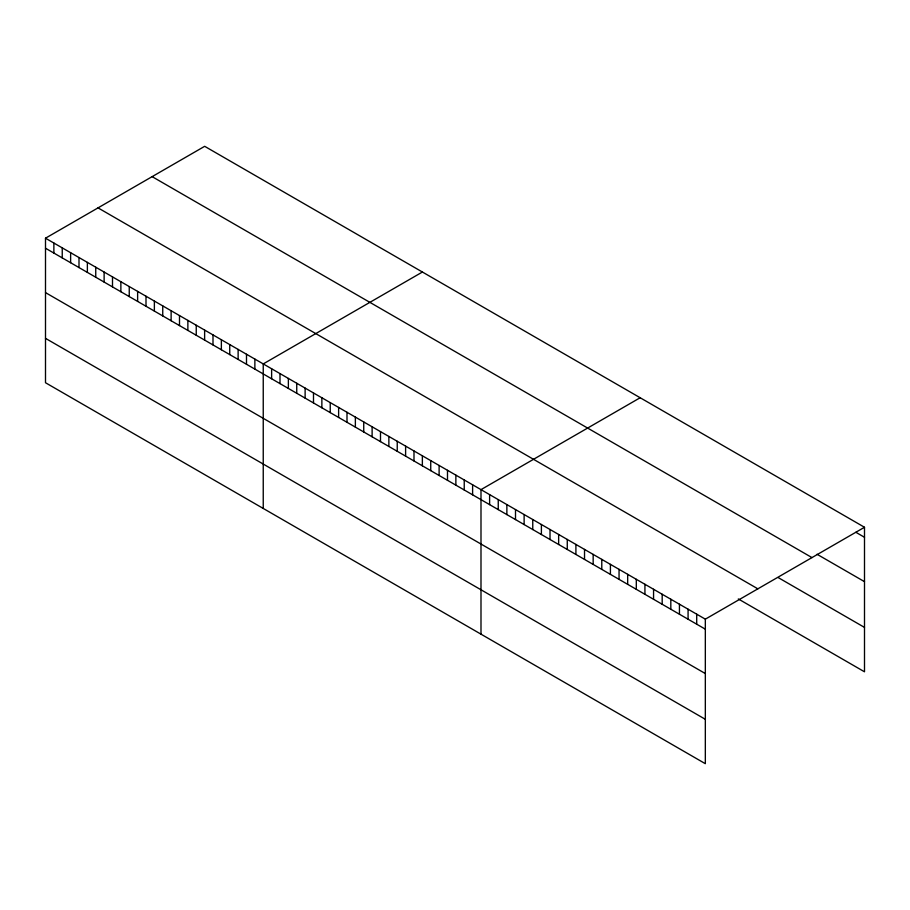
<?xml version="1.0" encoding="UTF-8"?>
<svg xmlns="http://www.w3.org/2000/svg" width="910" height="910" viewBox="0 0 910 910"><rect width="100%" height="100%" fill="white"/><g stroke="black" fill="none" stroke-linecap="round" stroke-linejoin="round"><path stroke-width="1.36" d="M45.5 238.204L705.33 619.164L705.33 763.683L45.5 382.735L45.5 238.204L204.67 146.317L864.5 527.265L864.5 671.796L738.306 598.939M422.411 272.022L263.24 363.92L263.24 508.451M640.162 397.738L480.992 489.637L480.992 634.168M705.33 619.164L864.5 527.265M855.866 532.293L864.5 537.275M817.043 554.27L864.5 581.661M152.141 176.642L811.97 557.591M778.209 577.588L864.5 627.399M98.03 207.878L757.859 588.838M45.5 248.225L705.33 629.174M45.5 292.611L705.33 673.559M45.5 338.349L705.33 719.298M696.707 614.182L696.707 624.192M688.074 609.199L688.074 619.209M679.44 604.217L679.44 614.227M670.818 599.235L670.818 609.245M662.184 594.253L662.184 604.263M653.562 589.27L653.562 599.28M644.928 584.288L644.928 594.298M636.306 579.306L636.306 589.316M627.672 574.324L627.672 584.334M619.05 569.341L619.05 579.351M610.417 564.359L610.417 574.369M601.783 559.377L601.783 569.387M593.161 554.395L593.161 564.405M584.527 549.413L584.527 559.434M575.905 544.43L575.905 554.452M567.271 539.448L567.271 549.469M558.649 534.466L558.649 544.487M550.015 529.484L550.015 539.505M541.393 524.513L541.393 534.523M532.76 519.53L532.76 529.54M524.126 514.548L524.126 524.558M515.504 509.566L515.504 519.576M506.87 504.584L506.87 514.594M498.248 499.601L498.248 509.611M489.614 494.619L489.614 504.629M472.608 484.802L472.608 494.812M464.236 479.968L464.236 489.978M455.864 475.134L455.864 485.144M447.492 470.299L447.492 480.309M439.109 465.465L439.109 475.475M430.737 460.619L430.737 470.641M422.365 455.785L422.365 465.806M413.993 450.95L413.993 460.972M405.61 446.116L405.61 456.137M397.238 441.282L397.238 451.292M388.866 436.447L388.866 446.457M380.494 431.613L380.494 441.623M372.122 426.779L372.122 436.789M363.738 421.944L363.738 431.954M355.366 417.11L355.366 427.12M346.994 412.275L346.994 422.286M338.622 407.441L338.622 417.451M330.239 402.607L330.239 412.617M321.867 397.772L321.867 407.782M313.495 392.938L313.495 402.948M305.123 388.092L305.123 398.114M296.74 383.258L296.74 393.279M288.368 378.423L288.368 388.445M279.996 373.589L279.996 383.611M271.624 368.755L271.624 378.765M254.868 359.086L254.868 369.096M246.496 354.252L246.496 364.262M238.124 349.417L238.124 359.427M229.741 344.583L229.741 354.593M221.369 339.748L221.369 349.759M212.997 334.914L212.997 344.924M204.625 330.08L204.625 340.09M196.242 325.245L196.242 335.255M187.869 320.411L187.869 330.421M179.498 315.565L179.498 325.587M171.125 310.731L171.125 320.752M162.742 305.897L162.742 315.918M154.37 301.062L154.37 311.084M145.998 296.228L145.998 306.238M137.626 291.393L137.626 301.403M129.243 286.559L129.243 296.569M120.871 281.725L120.871 291.735M112.499 276.89L112.499 286.9M104.127 272.056L104.127 282.066M95.743 267.221L95.743 277.231M87.371 262.387L87.371 272.397M78.999 257.553L78.999 267.563M70.627 252.718L70.627 262.728M62.244 247.884L62.244 257.894M53.872 243.038L53.872 253.06"/></g></svg>
